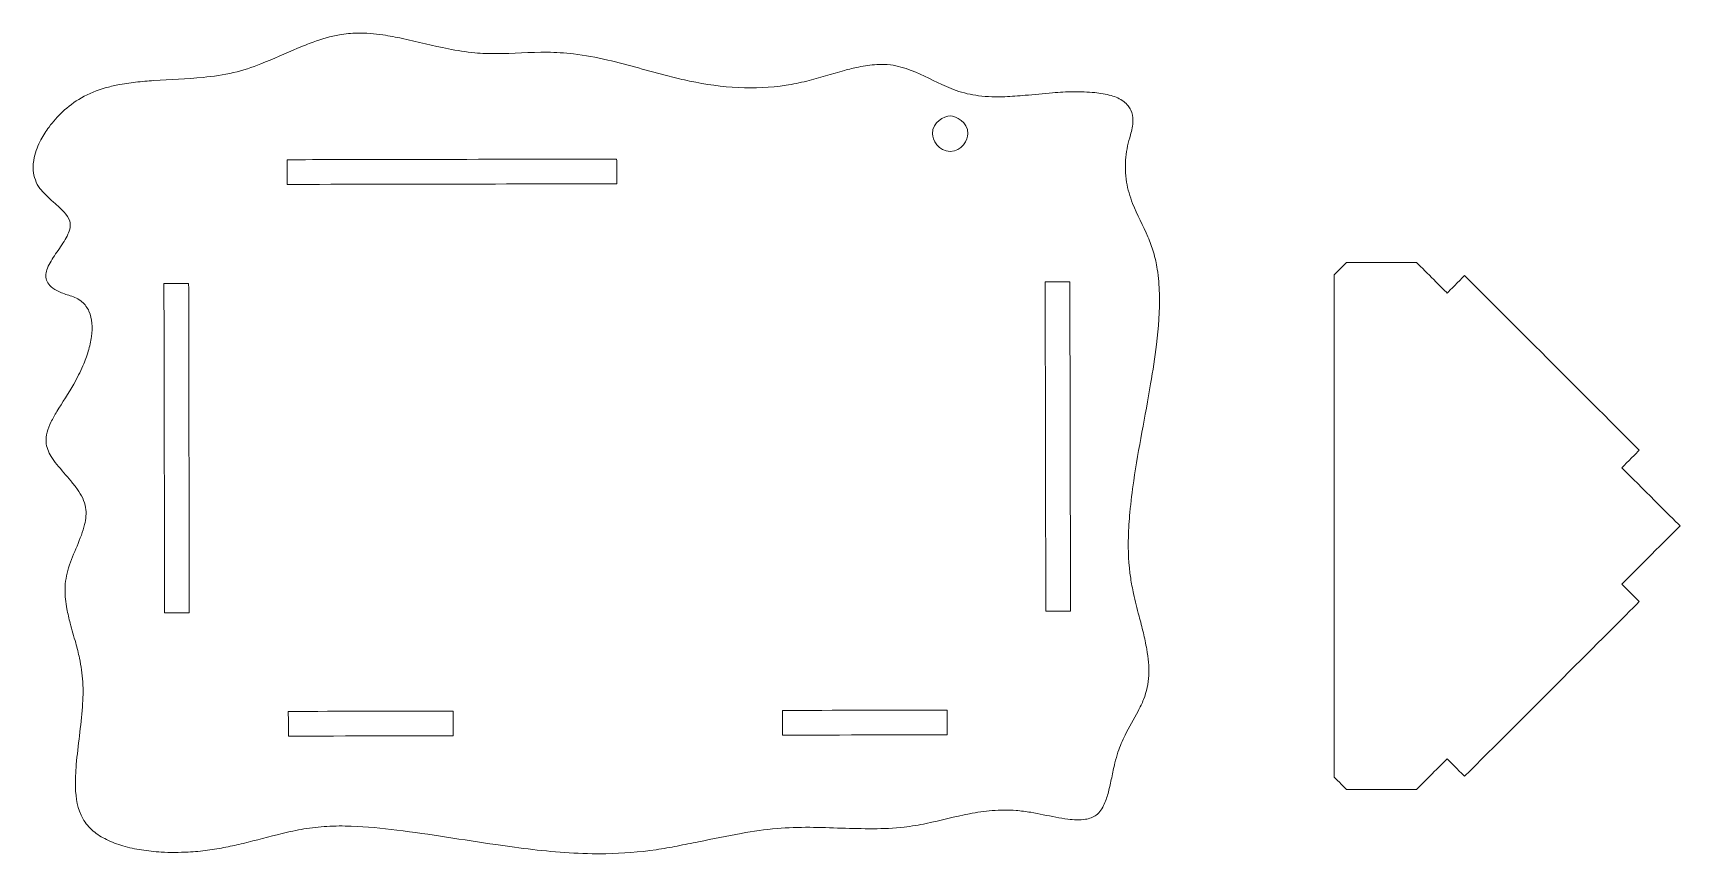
# Model space of a CAD drawing. Header units: millimetres. Extents: x -5059 to 5976, y -2595 to 3315.
# Drawn here: x 3317.1 to 3717.1, y 992.4 to 1191.9 of the extents above; entities that cross this region are included whole.
import ezdxf

# ---------------------------------------------------------------- set-up
doc = ezdxf.new("R2010")
doc.units = ezdxf.units.MM
doc.header["$MEASUREMENT"] = 0
doc.layers.add('Make2D$visible$lines', color=7, linetype='Continuous')

msp = doc.modelspace()

# ---------------------------------------------------------------- linework, layer by layer
at = {"layer": 'Make2D$visible$lines', "color": 18, "lineweight": 9}
for points, knots in [([(3583.6, 1167.1022), (3583.9358, 1168.2267), (3584.1822, 1169.3948), (3584.1776, 1170.5728), (3584.1776, 1170.5728), (3584.174, 1171.459), (3584.0284, 1172.3507), (3583.6625, 1173.1571), (3583.6625, 1173.1571), (3583.5011, 1173.5129), (3583.2969, 1173.852), (3583.0579, 1174.1626), (3583.0579, 1174.1626), (3582.7442, 1174.5703), (3582.3706, 1174.9288), (3581.963, 1175.2378), (3581.963, 1175.2378), (3581.0583, 1175.9237), (3579.9863, 1176.3657), (3578.8897, 1176.6819), (3578.8897, 1176.6819), (3577.5988, 1177.0541), (3576.2737, 1177.2518), (3574.9408, 1177.3848), (3574.9408, 1177.3848), (3573.2229, 1177.5562), (3571.492, 1177.62), (3569.7647, 1177.5998), (3569.7647, 1177.5998), (3568.063, 1177.5798), (3566.365, 1177.4783), (3564.6692, 1177.3436), (3564.6692, 1177.3436), (3562.4447, 1177.1669), (3560.2241, 1176.9333), (3558.001, 1176.7355), (3558.001, 1176.7355), (3556.3707, 1176.5905), (3554.739, 1176.4648), (3553.1028, 1176.4074), (3553.1028, 1176.4074), (3550.9709, 1176.3327), (3548.8315, 1176.374), (3546.7163, 1176.644), (3546.7163, 1176.644), (3544.8576, 1176.8813), (3543.0176, 1177.2952), (3541.25, 1177.9162), (3541.25, 1177.9162), (3540.4545, 1178.1957), (3539.6736, 1178.5171), (3538.9014, 1178.8572), (3538.9014, 1178.8572), (3536.0288, 1180.1223), (3533.2753, 1181.6459), (3530.3464, 1182.7751), (3530.3464, 1182.7751), (3528.7246, 1183.4004), (3527.049, 1183.9048), (3525.3251, 1184.1109), (3525.3251, 1184.1109), (3524.2325, 1184.2415), (3523.1205, 1184.2522), (3522.0187, 1184.1936), (3522.0187, 1184.1936), (3520.5124, 1184.1135), (3519.0253, 1183.9038), (3517.5511, 1183.6059), (3517.5511, 1183.6059), (3516.41, 1183.3752), (3515.2767, 1183.0917), (3514.1506, 1182.7863), (3514.1506, 1182.7863), (3511.0769, 1181.9526), (3508.0573, 1180.9558), (3504.9715, 1180.1879), (3504.9715, 1180.1879), (3503.3166, 1179.7761), (3501.6427, 1179.4301), (3499.9568, 1179.1691), (3499.9568, 1179.1691), (3496.1385, 1178.5778), (3492.2587, 1178.4221), (3488.4001, 1178.6102), (3488.4001, 1178.6102), (3484.4161, 1178.8045), (3480.4546, 1179.3653), (3476.552, 1180.191), (3476.552, 1180.191), (3474.8756, 1180.5457), (3473.21, 1180.9492), (3471.5503, 1181.3753), (3471.5503, 1181.3753), (3466.5739, 1182.653), (3461.6504, 1184.1337), (3456.6452, 1185.2979), (3456.6452, 1185.2979), (3453.9003, 1185.9364), (3451.1308, 1186.4797), (3448.3332, 1186.8045), (3448.3332, 1186.8045), (3446.2066, 1187.0514), (3444.0637, 1187.172), (3441.9222, 1187.1881), (3441.9222, 1187.1881), (3437.8005, 1187.2189), (3433.6838, 1186.8623), (3429.5614, 1186.8549), (3429.5614, 1186.8549), (3427.8315, 1186.8518), (3426.1006, 1186.9102), (3424.3786, 1187.065), (3424.3786, 1187.065), (3422.2217, 1187.2589), (3420.0787, 1187.6042), (3417.9529, 1188.0257), (3417.9529, 1188.0257), (3414.2096, 1188.7681), (3410.5197, 1189.7472), (3406.7872, 1190.5384), (3406.7872, 1190.5384), (3405.2213, 1190.8703), (3403.6479, 1191.1692), (3402.0634, 1191.4007), (3402.0634, 1191.4007), (3400.0076, 1191.7011), (3397.9332, 1191.8882), (3395.8566, 1191.8574), (3395.8566, 1191.8574), (3394.4008, 1191.8358), (3392.9439, 1191.7071), (3391.5098, 1191.4594), (3391.5098, 1191.4594), (3389.3355, 1191.0837), (3387.2135, 1190.4342), (3385.1384, 1189.6779), (3385.1384, 1189.6779), (3383.8593, 1189.2116), (3382.5981, 1188.7047), (3381.3446, 1188.1771), (3381.3446, 1188.1771), (3378.3715, 1186.9258), (3375.4424, 1185.5581), (3372.4332, 1184.3871), (3372.4332, 1184.3871), (3370.2592, 1183.5411), (3368.0435, 1182.7978), (3365.7774, 1182.2583), (3365.7774, 1182.2583), (3363.354, 1181.6814), (3360.8732, 1181.3376), (3358.389, 1181.0957), (3358.389, 1181.0957), (3354.4089, 1180.7081), (3350.4203, 1180.5822), (3346.4323, 1180.3104), (3346.4323, 1180.3104), (3344.9533, 1180.2096), (3343.4744, 1180.0888), (3342.0023, 1179.9182), (3342.0023, 1179.9182), (3340.5458, 1179.7495), (3339.0958, 1179.5321), (3337.6579, 1179.2476), (3337.6579, 1179.2476), (3336.6447, 1179.0471), (3335.6374, 1178.8132), (3334.6438, 1178.5288), (3334.6438, 1178.5288), (3332.6187, 1177.9494), (3330.6502, 1177.1604), (3328.8246, 1176.1145), (3328.8246, 1176.1145), (3327.169, 1175.1661), (3325.6308, 1174.0066), (3324.2377, 1172.7001), (3324.2377, 1172.7001), (3323.0441, 1171.5809), (3321.9569, 1170.3538), (3320.9826, 1169.0399), (3320.9826, 1169.0399), (3320.2572, 1168.0617), (3319.5944, 1167.0354), (3319.0238, 1165.9584), (3319.0238, 1165.9584), (3318.3055, 1164.6028), (3317.7334, 1163.167), (3317.4055, 1161.6678), (3317.4055, 1161.6678), (3317.1783, 1160.6291), (3317.0683, 1159.5599), (3317.151, 1158.5019), (3317.151, 1158.5019), (3317.2738, 1156.9301), (3317.8217, 1155.3828), (3318.7661, 1154.1174), (3318.7661, 1154.1174), (3319.1425, 1153.6129), (3319.582, 1153.1533), (3320.0278, 1152.7081), (3320.0278, 1152.7081), (3320.491, 1152.2456), (3320.9611, 1151.7986), (3321.4463, 1151.363), (3321.4463, 1151.363), (3322.0875, 1150.7874), (3322.755, 1150.2315), (3323.3894, 1149.6464), (3323.3894, 1149.6464), (3323.8328, 1149.2375), (3324.26, 1148.8143), (3324.6603, 1148.359), (3324.6603, 1148.359), (3325.239, 1147.7005), (3325.7614, 1146.9749), (3325.9884, 1146.1356), (3325.9884, 1146.1356), (3326.1207, 1145.6466), (3326.1527, 1145.119), (3326.0844, 1144.6138), (3326.0844, 1144.6138), (3326.0073, 1144.0437), (3325.8025, 1143.5023), (3325.5641, 1142.9791), (3325.5641, 1142.9791), (3325.2954, 1142.3891), (3324.984, 1141.8223), (3324.6473, 1141.2706), (3324.6473, 1141.2706), (3323.9153, 1140.0715), (3323.0635, 1138.9441), (3322.2835, 1137.774), (3322.2835, 1137.774), (3321.9067, 1137.2086), (3321.5466, 1136.6333), (3321.2195, 1136.0373), (3321.2195, 1136.0373), (3320.9226, 1135.4966), (3320.6528, 1134.939), (3320.4632, 1134.3512), (3320.4632, 1134.3512), (3320.3122, 1133.8831), (3320.212, 1133.396), (3320.2139, 1132.9046), (3320.2139, 1132.9046), (3320.2157, 1132.4338), (3320.3111, 1131.9592), (3320.5068, 1131.5338), (3320.5068, 1131.5338), (3320.7321, 1131.0443), (3321.0901, 1130.62), (3321.4961, 1130.2586), (3321.4961, 1130.2586), (3322.039, 1129.7754), (3322.6678, 1129.4049), (3323.3203, 1129.0903), (3323.3203, 1129.0903), (3324.2208, 1128.6561), (3325.1667, 1128.3283), (3326.1265, 1128.0477)], [0, 0, 0, 0, 0.01515152, 0.01515152, 0.01515152, 0.01515152, 0.03030303, 0.03030303, 0.03030303, 0.03030303, 0.04545455, 0.04545455, 0.04545455, 0.04545455, 0.06060606, 0.06060606, 0.06060606, 0.06060606, 0.07575758, 0.07575758, 0.07575758, 0.07575758, 0.09090909, 0.09090909, 0.09090909, 0.09090909, 0.10606061, 0.10606061, 0.10606061, 0.10606061, 0.12121212, 0.12121212, 0.12121212, 0.12121212, 0.13636364, 0.13636364, 0.13636364, 0.13636364, 0.15151515, 0.15151515, 0.15151515, 0.15151515, 0.16666667, 0.16666667, 0.16666667, 0.16666667, 0.18181818, 0.18181818, 0.18181818, 0.18181818, 0.1969697, 0.1969697, 0.1969697, 0.1969697, 0.21212121, 0.21212121, 0.21212121, 0.21212121, 0.22727273, 0.22727273, 0.22727273, 0.22727273, 0.24242424, 0.24242424, 0.24242424, 0.24242424, 0.25757576, 0.25757576, 0.25757576, 0.25757576, 0.27272727, 0.27272727, 0.27272727, 0.27272727, 0.28787879, 0.28787879, 0.28787879, 0.28787879, 0.3030303, 0.3030303, 0.3030303, 0.3030303, 0.31818182, 0.31818182, 0.31818182, 0.31818182, 0.33333333, 0.33333333, 0.33333333, 0.33333333, 0.34848485, 0.34848485, 0.34848485, 0.34848485, 0.36363636, 0.36363636, 0.36363636, 0.36363636, 0.37878788, 0.37878788, 0.37878788, 0.37878788, 0.39393939, 0.39393939, 0.39393939, 0.39393939, 0.40909091, 0.40909091, 0.40909091, 0.40909091, 0.42424242, 0.42424242, 0.42424242, 0.42424242, 0.43939394, 0.43939394, 0.43939394, 0.43939394, 0.45454545, 0.45454545, 0.45454545, 0.45454545, 0.46969697, 0.46969697, 0.46969697, 0.46969697, 0.48484848, 0.48484848, 0.48484848, 0.48484848, 0.5, 0.5, 0.5, 0.5, 0.51515152, 0.51515152, 0.51515152, 0.51515152, 0.53030303, 0.53030303, 0.53030303, 0.53030303, 0.54545455, 0.54545455, 0.54545455, 0.54545455, 0.56060606, 0.56060606, 0.56060606, 0.56060606, 0.57575758, 0.57575758, 0.57575758, 0.57575758, 0.59090909, 0.59090909, 0.59090909, 0.59090909, 0.60606061, 0.60606061, 0.60606061, 0.60606061, 0.62121212, 0.62121212, 0.62121212, 0.62121212, 0.63636364, 0.63636364, 0.63636364, 0.63636364, 0.65151515, 0.65151515, 0.65151515, 0.65151515, 0.66666667, 0.66666667, 0.66666667, 0.66666667, 0.68181818, 0.68181818, 0.68181818, 0.68181818, 0.6969697, 0.6969697, 0.6969697, 0.6969697, 0.71212121, 0.71212121, 0.71212121, 0.71212121, 0.72727273, 0.72727273, 0.72727273, 0.72727273, 0.74242424, 0.74242424, 0.74242424, 0.74242424, 0.75757576, 0.75757576, 0.75757576, 0.75757576, 0.77272727, 0.77272727, 0.77272727, 0.77272727, 0.78787879, 0.78787879, 0.78787879, 0.78787879, 0.8030303, 0.8030303, 0.8030303, 0.8030303, 0.81818182, 0.81818182, 0.81818182, 0.81818182, 0.83333333, 0.83333333, 0.83333333, 0.83333333, 0.84848485, 0.84848485, 0.84848485, 0.84848485, 0.86363636, 0.86363636, 0.86363636, 0.86363636, 0.87878788, 0.87878788, 0.87878788, 0.87878788, 0.89393939, 0.89393939, 0.89393939, 0.89393939, 0.90909091, 0.90909091, 0.90909091, 0.90909091, 0.92424242, 0.92424242, 0.92424242, 0.92424242, 0.93939394, 0.93939394, 0.93939394, 0.93939394, 0.95454545, 0.95454545, 0.95454545, 0.95454545, 0.96969697, 0.96969697, 0.96969697, 0.96969697, 1, 1, 1, 1]), ([(3539.8208, 1163.113), (3536.9542, 1163.1074), (3535.5152, 1165.9712), (3535.5124, 1167.4046), (3535.5124, 1167.4046), (3535.5068, 1170.2712), (3538.3706, 1171.7102), (3539.804, 1171.713)], [0, 0, 0, 0, 0.33333333, 0.33333333, 0.33333333, 0.33333333, 1, 1, 1, 1]), ([(3539.8208, 1163.113), (3542.6875, 1163.1186), (3544.1152, 1165.9881), (3544.1124, 1167.4214), (3544.1124, 1167.4214), (3544.1068, 1170.2881), (3541.2373, 1171.7158), (3539.804, 1171.713)], [0, 0, 0, 0, 0.33333333, 0.33333333, 0.33333333, 0.33333333, 1, 1, 1, 1]), ([(3326.1265, 1128.0477), (3327.1547, 1127.7499), (3328.1573, 1127.2691), (3328.9765, 1126.5713), (3328.9765, 1126.5713), (3329.7025, 1125.9528), (3330.2845, 1125.1639), (3330.6808, 1124.2961), (3330.6808, 1124.2961), (3331.0936, 1123.3923), (3331.3049, 1122.403), (3331.3918, 1121.4108), (3331.3918, 1121.4108), (3331.4881, 1120.3117), (3331.4316, 1119.2092), (3331.282, 1118.1186), (3331.282, 1118.1186), (3331.1189, 1116.9287), (3330.8449, 1115.7531), (3330.5024, 1114.6006), (3330.5024, 1114.6006), (3330.144, 1113.3949), (3329.7106, 1112.2145), (3329.2181, 1111.0587), (3329.2181, 1111.0587), (3328.5691, 1109.5355), (3327.8173, 1108.0549), (3326.996, 1106.6163), (3326.996, 1106.6163), (3325.6927, 1104.3335), (3324.2144, 1102.1566), (3322.8609, 1099.9032), (3322.8609, 1099.9032), (3322.3585, 1099.0666), (3321.8732, 1098.2194), (3321.452, 1097.339), (3321.452, 1097.339), (3321.0757, 1096.5524), (3320.7506, 1095.7393), (3320.5309, 1094.8926), (3320.5309, 1094.8926), (3320.3306, 1094.1207), (3320.2178, 1093.3209), (3320.2667, 1092.5334), (3320.2667, 1092.5334), (3320.3435, 1091.2961), (3320.8191, 1090.0892), (3321.4674, 1089.0171), (3321.4674, 1089.0171), (3321.8851, 1088.3264), (3322.3744, 1087.6916), (3322.8805, 1087.0683), (3322.8805, 1087.0683), (3323.9832, 1085.7102), (3325.1657, 1084.4062), (3326.2933, 1083.0649), (3326.2933, 1083.0649), (3326.8532, 1082.3989), (3327.3996, 1081.7237), (3327.8998, 1081.0115), (3327.8998, 1081.0115), (3328.3725, 1080.3384), (3328.804, 1079.6322), (3329.15, 1078.8843), (3329.15, 1078.8843), (3329.4832, 1078.1641), (3329.737, 1077.4052), (3329.8655, 1076.6276), (3329.8655, 1076.6276), (3330.0924, 1075.2553), (3329.9289, 1073.8247), (3329.6065, 1072.4603), (3329.6065, 1072.4603), (3329.399, 1071.582), (3329.1258, 1070.7313), (3328.8202, 1069.8884), (3328.8202, 1069.8884), (3328.1784, 1068.1182), (3327.3942, 1066.3829), (3326.6873, 1064.6297), (3326.6873, 1064.6297), (3326.3377, 1063.7626), (3326.007, 1062.8911), (3325.7324, 1061.9991), (3325.7324, 1061.9991), (3325.2051, 1060.2864), (3324.8846, 1058.4982), (3324.8582, 1056.7052), (3324.8582, 1056.7052), (3324.835, 1055.1352), (3325.0373, 1053.5615), (3325.324, 1052.0151), (3325.324, 1052.0151), (3325.5438, 1050.8287), (3325.8134, 1049.6585), (3326.1164, 1048.4931), (3326.1164, 1048.4931), (3326.5319, 1046.8954), (3327.0103, 1045.3069), (3327.4498, 1043.7127), (3327.4498, 1043.7127), (3327.7866, 1042.4908), (3328.1005, 1041.2657), (3328.365, 1040.0276), (3328.365, 1040.0276), (3328.7709, 1038.1274), (3329.0603, 1036.1967), (3329.1759, 1034.2569), (3329.1759, 1034.2569), (3329.2956, 1032.2474), (3329.2289, 1030.2281), (3329.0862, 1028.2176), (3329.0862, 1028.2176), (3328.7529, 1023.5207), (3328.0051, 1018.8717), (3327.5986, 1014.1864), (3327.5986, 1014.1864), (3327.4404, 1012.3624), (3327.3339, 1010.533), (3327.3919, 1008.6941), (3327.3919, 1008.6941), (3327.4759, 1006.0308), (3327.9049, 1003.3476), (3329.2139, 1001.0433), (3329.2139, 1001.0433), (3329.8547, 999.9152), (3330.7063, 998.8779), (3331.6946, 998.0316), (3331.6946, 998.0316), (3332.6762, 997.1909), (3333.7927, 996.5386), (3334.9525, 995.9741), (3334.9525, 995.9741), (3336.2274, 995.3535), (3337.5547, 994.839), (3338.9142, 994.4356), (3338.9142, 994.4356), (3340.3839, 993.9995), (3341.8911, 993.6933), (3343.4064, 993.4558), (3343.4064, 993.4558), (3344.999, 993.2061), (3346.6003, 993.0324), (3348.2079, 992.936), (3348.2079, 992.936), (3350.3876, 992.8054), (3352.5787, 992.817), (3354.7602, 992.9345), (3354.7602, 992.9345), (3356.3432, 993.0197), (3357.9212, 993.1607), (3359.4924, 993.3677), (3359.4924, 993.3677), (3360.9765, 993.5632), (3362.4545, 993.8175), (3363.9236, 994.1093), (3363.9236, 994.1093), (3365.3405, 994.3908), (3366.749, 994.707), (3368.1522, 995.0466), (3368.1522, 995.0466), (3371.297, 995.8078), (3374.4148, 996.6862), (3377.562, 997.443), (3377.562, 997.443), (3379.3199, 997.8657), (3381.087, 998.2506), (3382.87, 998.5466), (3382.87, 998.5466), (3384.7208, 998.8539), (3386.5889, 999.0656), (3388.4622, 999.1742), (3388.4622, 999.1742), (3390.4347, 999.2886), (3392.4132, 999.2888), (3394.3878, 999.2201), (3394.3878, 999.2201), (3398.0961, 999.0911), (3401.791, 998.7189), (3405.4742, 998.2657), (3405.4742, 998.2657), (3413.5161, 997.276), (3421.5021, 995.8998), (3429.5186, 994.7329), (3429.5186, 994.7329), (3432.4882, 994.3006), (3435.4621, 993.8971), (3438.4443, 993.5551), (3438.4443, 993.5551), (3444.3283, 992.8803), (3450.2449, 992.4451), (3456.1649, 992.5316), (3456.1649, 992.5316), (3460.259, 992.5913), (3464.3547, 992.9005), (3468.404, 993.5066), (3468.404, 993.5066), (3470.1246, 993.7641), (3471.8368, 994.0752), (3473.5461, 994.4003), (3473.5461, 994.4003), (3475.2653, 994.7273), (3476.9816, 995.0685), (3478.6963, 995.4183), (3478.6963, 995.4183), (3482.1415, 996.1211), (3485.5801, 996.859), (3489.0434, 997.4699), (3489.0434, 997.4699), (3491.9329, 997.9797), (3494.8395, 998.4011), (3497.7619, 998.6478), (3497.7619, 998.6478), (3500.3991, 998.8704), (3503.0491, 998.9507), (3505.6967, 998.9383), (3505.6967, 998.9383), (3508.2782, 998.9263), (3510.8575, 998.8262), (3513.4374, 998.7404), (3513.4374, 998.7404), (3515.9946, 998.6555), (3518.5525, 998.5846), (3521.1117, 998.5973), (3521.1117, 998.5973), (3523.6198, 998.6097), (3526.1291, 998.7023), (3528.6188, 998.988), (3528.6188, 998.988), (3530.4313, 999.1959), (3532.2332, 999.5063), (3534.0212, 999.8769), (3534.0212, 999.8769), (3537.5296, 1000.6041), (3540.9838, 1001.5635), (3544.5023, 1002.2352), (3544.5023, 1002.2352), (3546.3177, 1002.5818), (3548.1501, 1002.8518), (3549.9923, 1003.0019), (3549.9923, 1003.0019), (3551.9289, 1003.1598), (3553.8762, 1003.1852), (3555.8125, 1003.0344), (3555.8125, 1003.0344), (3557.0035, 1002.9417), (3558.1904, 1002.7823), (3559.3693, 1002.5844), (3559.3693, 1002.5844), (3561.4218, 1002.24), (3563.4501, 1001.7792), (3565.4938, 1001.395), (3565.4938, 1001.395), (3566.4563, 1001.214), (3567.4222, 1001.0501), (3568.3958, 1000.9261), (3568.3958, 1000.9261), (3569.8111, 1000.7458), (3571.2429, 1000.65), (3572.6539, 1000.8866), (3572.6539, 1000.8866), (3573.597, 1001.0447), (3574.5308, 1001.3514), (3575.2813, 1001.9129), (3575.2813, 1001.9129), (3576.1543, 1002.5661), (3576.7794, 1003.5641), (3577.2438, 1004.5808), (3577.2438, 1004.5808), (3577.6849, 1005.5464), (3577.9811, 1006.5288), (3578.2456, 1007.5405), (3578.2456, 1007.5405), (3578.5413, 1008.6715), (3578.7975, 1009.8391), (3579.0408, 1010.9924), (3579.0408, 1010.9924), (3579.2952, 1012.1983), (3579.5356, 1013.3887), (3579.8257, 1014.5813), (3579.8257, 1014.5813), (3580.041, 1015.4663), (3580.2837, 1016.3526), (3580.5714, 1017.2201), (3580.5714, 1017.2201), (3581.0385, 1018.6287), (3581.6243, 1019.9878), (3582.2803, 1021.3136), (3582.2803, 1021.3136), (3583.2655, 1023.3047), (3584.4089, 1025.2205), (3585.4489, 1027.1877), (3585.4489, 1027.1877), (3585.9382, 1028.1131), (3586.4045, 1029.0499), (3586.7904, 1030.0207), (3586.7904, 1030.0207), (3587.5231, 1031.8637), (3587.9658, 1033.829), (3588.0727, 1035.8097), (3588.0727, 1035.8097), (3588.1881, 1037.9469), (3587.9126, 1040.1022), (3587.5439, 1042.2134), (3587.5439, 1042.2134), (3587.3099, 1043.553), (3587.0385, 1044.8748), (3586.7254, 1046.1959), (3586.7254, 1046.1959), (3586.404, 1047.5519), (3586.0387, 1048.907), (3585.684, 1050.2592), (3585.684, 1050.2592), (3585.2081, 1052.0733), (3584.7512, 1053.8823), (3584.3532, 1055.711), (3584.3532, 1055.711), (3584.0835, 1056.95), (3583.8409, 1058.198), (3583.65, 1059.4527), (3583.65, 1059.4527), (3583.1442, 1062.777), (3583.0017, 1066.1475), (3583.0906, 1069.5077), (3583.0906, 1069.5077), (3583.1431, 1071.4871), (3583.2758, 1073.463), (3583.4602, 1075.4342), (3583.4602, 1075.4342), (3583.6986, 1077.9843), (3584.0234, 1080.5265), (3584.3943, 1083.0611), (3584.3943, 1083.0611), (3585.5517, 1090.9709), (3587.1584, 1098.806), (3588.4961, 1106.6864), (3588.4961, 1106.6864), (3589.0317, 1109.842), (3589.5242, 1113.0048), (3589.9142, 1116.1827), (3589.9142, 1116.1827), (3590.4192, 1120.2976), (3590.7524, 1124.4378), (3590.6359, 1128.5818), (3590.6359, 1128.5818), (3590.5805, 1130.5538), (3590.4232, 1132.5266), (3590.1167, 1134.4752), (3590.1167, 1134.4752), (3589.8955, 1135.8811), (3589.5967, 1137.2743), (3589.1932, 1138.6376), (3589.1932, 1138.6376), (3588.821, 1139.8949), (3588.3599, 1141.1268), (3587.8437, 1142.3338), (3587.8437, 1142.3338), (3586.6701, 1145.0779), (3585.2122, 1147.6932), (3584.1247, 1150.4725), (3584.1247, 1150.4725), (3583.4704, 1152.1446), (3582.9502, 1153.8761), (3582.6539, 1155.6454), (3582.6539, 1155.6454), (3582.3191, 1157.6456), (3582.2705, 1159.6942), (3582.48, 1161.7128), (3582.48, 1161.7128), (3582.6697, 1163.5406), (3583.071, 1165.3439), (3583.6, 1167.1022)], [0, 0, 0, 0, 0.0106383, 0.0106383, 0.0106383, 0.0106383, 0.0212766, 0.0212766, 0.0212766, 0.0212766, 0.03191489, 0.03191489, 0.03191489, 0.03191489, 0.04255319, 0.04255319, 0.04255319, 0.04255319, 0.05319149, 0.05319149, 0.05319149, 0.05319149, 0.06382979, 0.06382979, 0.06382979, 0.06382979, 0.07446809, 0.07446809, 0.07446809, 0.07446809, 0.08510638, 0.08510638, 0.08510638, 0.08510638, 0.09574468, 0.09574468, 0.09574468, 0.09574468, 0.10638298, 0.10638298, 0.10638298, 0.10638298, 0.11702128, 0.11702128, 0.11702128, 0.11702128, 0.12765957, 0.12765957, 0.12765957, 0.12765957, 0.13829787, 0.13829787, 0.13829787, 0.13829787, 0.14893617, 0.14893617, 0.14893617, 0.14893617, 0.15957447, 0.15957447, 0.15957447, 0.15957447, 0.17021277, 0.17021277, 0.17021277, 0.17021277, 0.18085106, 0.18085106, 0.18085106, 0.18085106, 0.19148936, 0.19148936, 0.19148936, 0.19148936, 0.20212766, 0.20212766, 0.20212766, 0.20212766, 0.21276596, 0.21276596, 0.21276596, 0.21276596, 0.22340426, 0.22340426, 0.22340426, 0.22340426, 0.23404255, 0.23404255, 0.23404255, 0.23404255, 0.24468085, 0.24468085, 0.24468085, 0.24468085, 0.25531915, 0.25531915, 0.25531915, 0.25531915, 0.26595745, 0.26595745, 0.26595745, 0.26595745, 0.27659574, 0.27659574, 0.27659574, 0.27659574, 0.28723404, 0.28723404, 0.28723404, 0.28723404, 0.29787234, 0.29787234, 0.29787234, 0.29787234, 0.30851064, 0.30851064, 0.30851064, 0.30851064, 0.31914894, 0.31914894, 0.31914894, 0.31914894, 0.32978723, 0.32978723, 0.32978723, 0.32978723, 0.34042553, 0.34042553, 0.34042553, 0.34042553, 0.35106383, 0.35106383, 0.35106383, 0.35106383, 0.36170213, 0.36170213, 0.36170213, 0.36170213, 0.37234043, 0.37234043, 0.37234043, 0.37234043, 0.38297872, 0.38297872, 0.38297872, 0.38297872, 0.39361702, 0.39361702, 0.39361702, 0.39361702, 0.40425532, 0.40425532, 0.40425532, 0.40425532, 0.41489362, 0.41489362, 0.41489362, 0.41489362, 0.42553191, 0.42553191, 0.42553191, 0.42553191, 0.43617021, 0.43617021, 0.43617021, 0.43617021, 0.44680851, 0.44680851, 0.44680851, 0.44680851, 0.45744681, 0.45744681, 0.45744681, 0.45744681, 0.46808511, 0.46808511, 0.46808511, 0.46808511, 0.4787234, 0.4787234, 0.4787234, 0.4787234, 0.4893617, 0.4893617, 0.4893617, 0.4893617, 0.5, 0.5, 0.5, 0.5, 0.5106383, 0.5106383, 0.5106383, 0.5106383, 0.5212766, 0.5212766, 0.5212766, 0.5212766, 0.53191489, 0.53191489, 0.53191489, 0.53191489, 0.54255319, 0.54255319, 0.54255319, 0.54255319, 0.55319149, 0.55319149, 0.55319149, 0.55319149, 0.56382979, 0.56382979, 0.56382979, 0.56382979, 0.57446809, 0.57446809, 0.57446809, 0.57446809, 0.58510638, 0.58510638, 0.58510638, 0.58510638, 0.59574468, 0.59574468, 0.59574468, 0.59574468, 0.60638298, 0.60638298, 0.60638298, 0.60638298, 0.61702128, 0.61702128, 0.61702128, 0.61702128, 0.62765957, 0.62765957, 0.62765957, 0.62765957, 0.63829787, 0.63829787, 0.63829787, 0.63829787, 0.64893617, 0.64893617, 0.64893617, 0.64893617, 0.65957447, 0.65957447, 0.65957447, 0.65957447, 0.67021277, 0.67021277, 0.67021277, 0.67021277, 0.68085106, 0.68085106, 0.68085106, 0.68085106, 0.69148936, 0.69148936, 0.69148936, 0.69148936, 0.70212766, 0.70212766, 0.70212766, 0.70212766, 0.71276596, 0.71276596, 0.71276596, 0.71276596, 0.72340426, 0.72340426, 0.72340426, 0.72340426, 0.73404255, 0.73404255, 0.73404255, 0.73404255, 0.74468085, 0.74468085, 0.74468085, 0.74468085, 0.75531915, 0.75531915, 0.75531915, 0.75531915, 0.76595745, 0.76595745, 0.76595745, 0.76595745, 0.77659574, 0.77659574, 0.77659574, 0.77659574, 0.78723404, 0.78723404, 0.78723404, 0.78723404, 0.79787234, 0.79787234, 0.79787234, 0.79787234, 0.80851064, 0.80851064, 0.80851064, 0.80851064, 0.81914894, 0.81914894, 0.81914894, 0.81914894, 0.82978723, 0.82978723, 0.82978723, 0.82978723, 0.84042553, 0.84042553, 0.84042553, 0.84042553, 0.85106383, 0.85106383, 0.85106383, 0.85106383, 0.86170213, 0.86170213, 0.86170213, 0.86170213, 0.87234043, 0.87234043, 0.87234043, 0.87234043, 0.88297872, 0.88297872, 0.88297872, 0.88297872, 0.89361702, 0.89361702, 0.89361702, 0.89361702, 0.90425532, 0.90425532, 0.90425532, 0.90425532, 0.91489362, 0.91489362, 0.91489362, 0.91489362, 0.92553191, 0.92553191, 0.92553191, 0.92553191, 0.93617021, 0.93617021, 0.93617021, 0.93617021, 0.94680851, 0.94680851, 0.94680851, 0.94680851, 0.95744681, 0.95744681, 0.95744681, 0.95744681, 0.96808511, 0.96808511, 0.96808511, 0.96808511, 0.9787234, 0.9787234, 0.9787234, 0.9787234, 1, 1, 1, 1])]:
    msp.add_open_spline(points, degree=3, knots=knots, dxfattribs=at)
for points in [[(3458.8243, 1161.2541), (3432.1577, 1161.2018), (3392.1578, 1161.1234), (3378.8245, 1161.0972)], [(3378.8245, 1161.0972), (3378.8284, 1159.0972), (3378.8343, 1156.0972), (3378.8362, 1155.0972)], [(3458.8361, 1155.2541), (3458.8322, 1157.2541), (3458.8263, 1160.2541), (3458.8243, 1161.2541)], [(3378.8362, 1155.0972), (3405.5029, 1155.1495), (3445.5028, 1155.228), (3458.8361, 1155.2541)], [(3636.0673, 1136.1435), (3635.0673, 1135.1435), (3633.5673, 1133.6435), (3633.0673, 1133.1435)], [(3636.0673, 1136.1435), (3641.7339, 1136.1435), (3650.2339, 1136.1436), (3653.0673, 1136.1436)], [(3653.0673, 1136.1436), (3655.5444, 1133.6664), (3659.2602, 1129.9507), (3660.4988, 1128.7121)], [(3633.0676, 1011.1435), (3633.0675, 1051.8102), (3633.0673, 1112.8102), (3633.0673, 1133.1435)], [(3664.7414, 1132.9548), (3663.3272, 1131.5406), (3661.2059, 1129.4192), (3660.4988, 1128.7121)], [(3707.1679, 1090.5285), (3693.0257, 1104.6706), (3671.8125, 1125.8837), (3664.7414, 1132.9548)], [(3354.8834, 1131.0502), (3352.8834, 1131.0463), (3349.8834, 1131.0404), (3348.8834, 1131.0384)], [(3348.8834, 1131.0384), (3348.9357, 1104.3718), (3349.0141, 1064.3719), (3349.0403, 1051.0386)], [(3355.0403, 1051.0504), (3354.988, 1077.717), (3354.9095, 1117.7169), (3354.8834, 1131.0502)], [(3568.8829, 1131.4699), (3566.883, 1131.466), (3563.883, 1131.4601), (3562.883, 1131.4582)], [(3562.883, 1131.4582), (3562.9353, 1104.7916), (3563.0137, 1064.7916), (3563.0399, 1051.4583)], [(3569.0399, 1051.4701), (3568.9876, 1078.1367), (3568.9091, 1118.1366), (3568.8829, 1131.4699)], [(3702.9253, 1086.2858), (3704.3395, 1087.7001), (3706.4608, 1089.8214), (3707.1679, 1090.5285)], [(3702.9253, 1086.2858), (3707.6393, 1081.5718), (3714.7104, 1074.5008), (3717.0675, 1072.1437)], [(3717.0675, 1072.1437), (3712.3534, 1067.4297), (3705.2824, 1060.3586), (3702.9254, 1058.0016)], [(3707.168, 1053.7589), (3705.7538, 1055.1731), (3703.6325, 1057.2945), (3702.9254, 1058.0016)], [(3664.7417, 1011.3324), (3678.8838, 1025.4746), (3700.097, 1046.6879), (3707.168, 1053.7589)], [(3349.0403, 1051.0386), (3351.0403, 1051.0425), (3354.0403, 1051.0484), (3355.0403, 1051.0504)], [(3563.0399, 1051.4583), (3565.0399, 1051.4623), (3568.0399, 1051.4681), (3569.0399, 1051.4701)], [(3419.0872, 1027.1759), (3405.7539, 1027.1498), (3385.754, 1027.1106), (3379.0873, 1027.0975)], [(3379.0873, 1027.0975), (3379.0912, 1025.0975), (3379.0971, 1022.0975), (3379.0991, 1021.0975)], [(3419.099, 1021.1759), (3419.0951, 1023.1759), (3419.0892, 1026.1759), (3419.0872, 1027.1759)], [(3539.087, 1027.4113), (3525.7537, 1027.3851), (3505.7537, 1027.3459), (3499.0871, 1027.3328)], [(3499.0871, 1027.3328), (3499.091, 1025.3328), (3499.0969, 1022.3329), (3499.0988, 1021.3329)], [(3539.0988, 1021.4113), (3539.0948, 1023.4113), (3539.089, 1026.4113), (3539.087, 1027.4113)], [(3379.0991, 1021.0975), (3392.4324, 1021.1236), (3412.4323, 1021.1629), (3419.099, 1021.1759)], [(3499.0988, 1021.3329), (3512.4321, 1021.359), (3532.4321, 1021.3982), (3539.0988, 1021.4113)], [(3660.4991, 1015.575), (3658.0219, 1013.0979), (3654.3062, 1009.3821), (3653.0676, 1008.1436)], [(3660.4991, 1015.575), (3661.9133, 1014.1608), (3664.0346, 1012.0395), (3664.7417, 1011.3324)], [(3633.0676, 1011.1435), (3634.0676, 1010.1435), (3635.5676, 1008.6435), (3636.0676, 1008.1435)], [(3653.0676, 1008.1436), (3647.401, 1008.1435), (3638.901, 1008.1435), (3636.0676, 1008.1435)]]:
    msp.add_open_spline(points, degree=3, dxfattribs=at)

doc.saveas('drawing.dxf')
